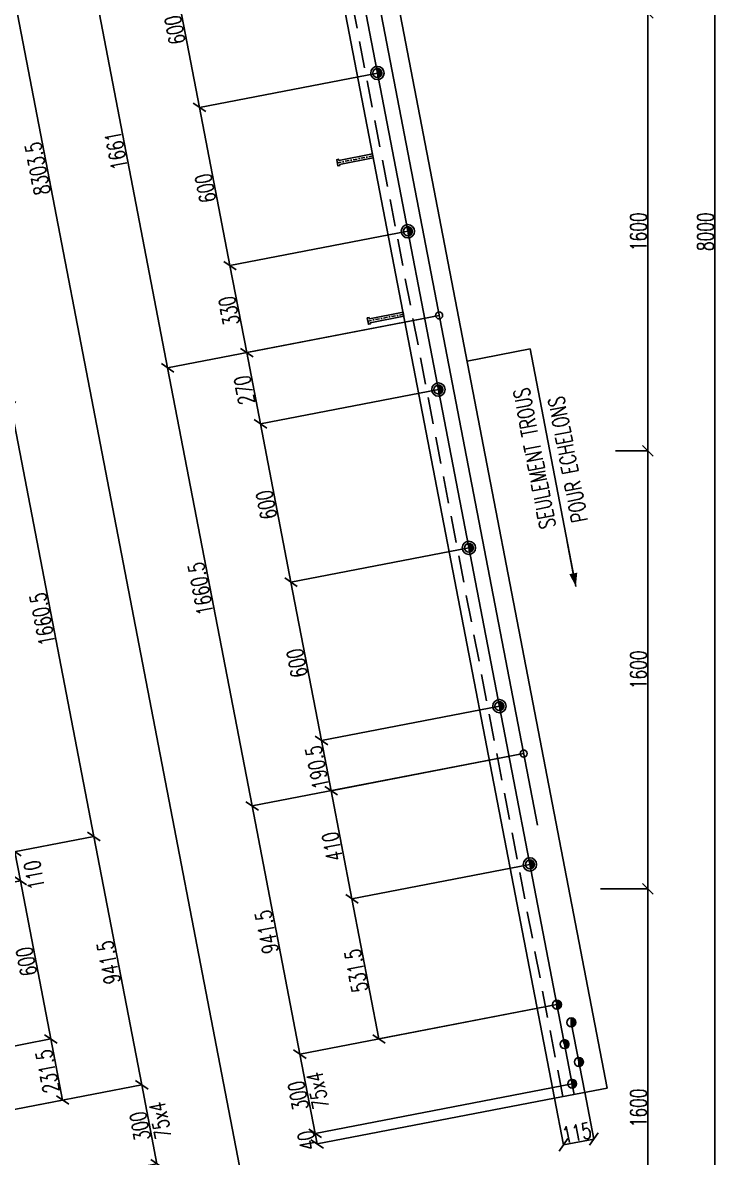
# Model space of a CAD drawing. Extents: x 686686 to 702906, y -4957 to 6593.
# Drawn here: x 697122 to 699721, y -2213 to 2010 of the extents above; entities that cross this region are included whole.
import ezdxf

# ---------------------------------------------------------------- set-up
doc = ezdxf.new("R2010")
doc.units = 0
doc.header["$LTSCALE"] = 200
doc.header["$MEASUREMENT"] = 0
doc.linetypes.add('DASHDOT', pattern=[1, 0.5, -0.25, 0, -0.25])
doc.linetypes.add('DASHED', pattern=[0.75, 0.5, -0.25])
doc.layers.get('0').update_dxf_attribs({"linetype": 'CONTINUOUS'})
for name, color, linetype in [('ASSI', 6, 'CONTINUOUS'), ('Echelon', 1, 'CONTINUOUS'), ('FORI', 2, 'CONTINUOUS'), ('LINEA_ANG', 2, 'CONTINUOUS'), ('LS', 7, 'CONTINUOUS'), ('MZ', 6, 'DASHDOT'), ('QT_MAL', 7, 'CONTINUOUS'), ('QT_MPR', 7, 'CONTINUOUS'), ('QT_MSP', 7, 'CONTINUOUS'), ('TRAT-Y', 7, 'DASHED')]:
    doc.layers.add(name, color=color, linetype=linetype)
doc.styles.add('QUOTE', font='ROMANS8.SHX', dxfattribs={"width": 0.7})
doc.styles.add('RS', font='ROMANS8.shx', dxfattribs={"width": 0.7})
doc.styles.get("Standard").update_dxf_attribs({"font": 'ROMANS8.SHX', "width": 0.7})
doc.dimstyles.new('TRATTO', dxfattribs={"dimscale": 0, "dimtxt": 60, "dimasz": 40, "dimexe": 0, "dimexo": 0, "dimgap": 5, "dimtad": 1, "dimrnd": 0.5, "dimdsep": 46, "dimtxsty": 'RS', "dimblk1": 'OBLIQUE', "dimblk2": 'OBLIQUE', "dimsah": 1, "dimcen": 0.09, "dimclrd": 2, "dimclre": 2, "dimclrt": 7, "dimadec": 0, "dimazin": 0, "dimtfac": 1, "dimtix": 1, "dimtmove": 2, "dimatfit": 3, "dimfxl": 1, "dimtolj": 1, "dimtzin": 0, "dimarcsym": 0})

# ---------------------------------------------------------------- blocks, each defined once
blk = doc.blocks.new('_OBLIQUE')
at = {"color": 0, "linetype": 'ByBlock'}
blk.add_line((-0.5, -0.5), (0.5, 0.5), dxfattribs=at)
blk = doc.blocks.new('*D20')
at = {"layer": 'LS', "color": 2, "lineweight": -2, "transparency": 16777216}
for p, q in [((698065.9, 5308.5), (699701.1, 5308.5)), ((699701.1, 5308.5), (699701.1, -2844.6)), ((697896.8, -2844.6), (699701.1, -2844.6))]:
    blk.add_line(p, q, dxfattribs=at)
at = {"layer": 'LS', "color": 2, "lineweight": -2, "transparency": 16777216, "xscale": 40, "yscale": 40, "zscale": 40}
for p, rotation in [((699701.1, 5308.5), 90), ((699701.1, -2844.6), 270)]:
    blk.add_blockref('_OBLIQUE', p, dxfattribs=dict(at, rotation=rotation))
at = {"layer": 'LS', "color": 7, "transparency": 16777216, "insert": (699666.1, 1231.9), "char_height": 60, "attachment_point": 5, "rotation": 90, "style": 'RS'}
blk.add_mtext('\\A1;8000', dxfattribs=at)
blk = doc.blocks.new('*D23')
at = {"layer": 'LS', "color": 2, "lineweight": -2, "transparency": 16777216}
for p, q in [((698777.9, 2047.2), (699451.1, 2047.2)), ((699451.1, 2047.2), (699451.1, 416.6)), ((699330.5, 416.6), (699451.1, 416.6))]:
    blk.add_line(p, q, dxfattribs=at)
at = {"layer": 'LS', "color": 2, "lineweight": -2, "transparency": 16777216, "xscale": 40, "yscale": 40, "zscale": 40}
for p, rotation in [((699451.1, 2047.2), 90), ((699451.1, 416.6), 270)]:
    blk.add_blockref('_OBLIQUE', p, dxfattribs=dict(at, rotation=rotation))
at = {"layer": 'LS', "color": 7, "transparency": 16777216, "insert": (699416.1, 1231.9), "char_height": 60, "attachment_point": 5, "rotation": 90, "style": 'RS'}
blk.add_mtext('\\A1;1600', dxfattribs=at)
blk = doc.blocks.new('*D24')
at = {"layer": 'LS', "color": 2, "lineweight": -2, "transparency": 16777216}
for p, q in [((699330.5, 416.6), (699451.1, 416.6)), ((699451.1, 416.6), (699451.1, -1214)), ((699274.2, -1214), (699451.1, -1214))]:
    blk.add_line(p, q, dxfattribs=at)
at = {"layer": 'LS', "color": 2, "lineweight": -2, "transparency": 16777216, "xscale": 40, "yscale": 40, "zscale": 40}
for p, rotation in [((699451.1, 416.6), 90), ((699451.1, -1214), 270)]:
    blk.add_blockref('_OBLIQUE', p, dxfattribs=dict(at, rotation=rotation))
at = {"layer": 'LS', "color": 7, "transparency": 16777216, "insert": (699416.1, -398.7), "char_height": 60, "attachment_point": 5, "rotation": 90, "style": 'RS'}
blk.add_mtext('\\A1;1600', dxfattribs=at)
blk = doc.blocks.new('*D25')
at = {"layer": 'LS', "color": 2, "lineweight": -2, "transparency": 16777216}
for p, q in [((699274.2, -1214), (699451.1, -1214)), ((699451.1, -1214), (699451.1, -2844.6)), ((697896.8, -2844.6), (699451.1, -2844.6))]:
    blk.add_line(p, q, dxfattribs=at)
at = {"layer": 'LS', "color": 2, "lineweight": -2, "transparency": 16777216, "xscale": 40, "yscale": 40, "zscale": 40}
for p, rotation in [((699451.1, -1214), 90), ((699451.1, -2844.6), 270)]:
    blk.add_blockref('_OBLIQUE', p, dxfattribs=dict(at, rotation=rotation))
at = {"layer": 'LS', "color": 7, "transparency": 16777216, "insert": (699416.1, -2029.3), "char_height": 60, "attachment_point": 5, "rotation": 90, "style": 'RS'}
blk.add_mtext('\\A1;1600', dxfattribs=at)
blk = doc.blocks.new('16')
blk.add_circle((0, 0), 1)
blk = doc.blocks.new('20')
at = {"color": 0}
for p, q in [((0, 0.98), (0.02, 1)), ((0, 0.94), (0.06, 1)), ((1, -0.01), (0, 0.99)), ((0, 0.89), (0.1, 0.99)), ((0, 0.85), (0.14, 0.99)), ((0, 0.8), (0.18, 0.98)), ((0, 0.76), (0.22, 0.98)), ((0, 0.71), (0.25, 0.97)), ((0, 0.67), (0.29, 0.96)), ((1, -0.05), (0, 0.95)), ((0, 0.62), (0.32, 0.95)), ((0, 0.58), (0.36, 0.93)), ((0, 0.53), (0.39, 0.92)), ((0, 0.49), (0.42, 0.91)), ((1, -0.09), (0, 0.9)), ((0, 0.44), (0.45, 0.89)), ((0, 0.4), (0.48, 0.88)), ((0.99, -0.13), (0, 0.86)), ((0, 0.35), (0.51, 0.86)), ((0, 0.31), (0.54, 0.84)), ((0, 0.26), (0.56, 0.83)), ((0.99, -0.17), (0, 0.81)), ((0, 0.22), (0.59, 0.81)), ((0, 0.17), (0.61, 0.79)), ((0.98, -0.21), (0, 0.77)), ((0, 0.13), (0.64, 0.77)), ((0, 0.08), (0.66, 0.75)), ((0, 0.04), (0.69, 0.73)), ((0.97, -0.25), (0, 0.72)), ((0, -0.01), (0.71, 0.7)), ((0.96, -0.28), (0, 0.68)), ((0, -0.05), (0.73, 0.68)), ((0, -0.1), (0.75, 0.66)), ((0.95, -0.32), (0, 0.63)), ((0, -0.14), (0.77, 0.63)), ((0, -0.19), (0.79, 0.61)), ((0.94, -0.35), (0, 0.59)), ((0, -0.23), (0.81, 0.58)), ((0, -0.28), (0.83, 0.56)), ((0.92, -0.38), (0, 0.54)), ((0, -0.32), (0.85, 0.53)), ((0.91, -0.41), (0, 0.5)), ((0, -0.36), (0.87, 0.5)), ((0, -0.41), (0.88, 0.47)), ((0.9, -0.44), (0, 0.45)), ((0, -0.45), (0.9, 0.44)), ((0.88, -0.47), (0, 0.41)), ((0, -0.5), (0.91, 0.41)), ((0, -0.54), (0.92, 0.38)), ((0.87, -0.5), (0, 0.36)), ((0, -0.59), (0.94, 0.35)), ((0.85, -0.53), (0, 0.32)), ((0, -0.63), (0.95, 0.31)), ((0, -0.68), (0.96, 0.28)), ((0.83, -0.56), (0, 0.27)), ((0, -0.72), (0.97, 0.25)), ((0.81, -0.58), (0, 0.23)), ((0, -0.77), (0.98, 0.21)), ((0.79, -0.61), (0, 0.18)), ((0, -0.81), (0.99, 0.17)), ((0.77, -0.63), (0, 0.14)), ((0, -0.86), (0.99, 0.13)), ((0.75, -0.66), (0, 0.09)), ((0, -0.9), (1, 0.09)), ((0.73, -0.68), (0, 0.05)), ((0, -0.95), (1, 0.05)), ((0.71, -0.7), (0, 0.01)), ((0, -0.99), (1, 0.01)), ((1, 0.04), (0.04, 1)), ((1, 0.09), (0.09, 1)), ((0.99, 0.14), (0.14, 0.99)), ((0.98, 0.19), (0.19, 0.98)), ((0.97, 0.25), (0.25, 0.97)), ((0.95, 0.31), (0.31, 0.95)), ((0.92, 0.38), (0.38, 0.92)), ((0.88, 0.47), (0.47, 0.88)), ((0.81, 0.59), (0.59, 0.81)), ((0.69, -0.73), (0, -0.04)), ((0.66, -0.75), (0, -0.08)), ((0.64, -0.77), (0, -0.13)), ((0.61, -0.79), (0, -0.17)), ((0.59, -0.81), (0, -0.22)), ((0.56, -0.83), (0, -0.26)), ((0.54, -0.84), (0, -0.31)), ((0.51, -0.86), (0, -0.35)), ((0.48, -0.88), (0, -0.4)), ((0.45, -0.89), (0, -0.44)), ((0.42, -0.91), (0, -0.49)), ((0.39, -0.92), (0, -0.53)), ((0.36, -0.93), (0, -0.58)), ((0.32, -0.95), (0, -0.62)), ((0.29, -0.96), (0, -0.67)), ((0.25, -0.97), (0, -0.71)), ((0.22, -0.98), (0, -0.76)), ((0.18, -0.98), (0, -0.8)), ((0.14, -0.99), (0, -0.85)), ((0.1, -0.99), (0, -0.89)), ((0.04, -1), (1, -0.04)), ((0.09, -1), (1, -0.09)), ((0.14, -0.99), (0.99, -0.14)), ((0.19, -0.98), (0.98, -0.19)), ((0.25, -0.97), (0.97, -0.25)), ((0.31, -0.95), (0.95, -0.31)), ((0.38, -0.92), (0.92, -0.38)), ((0.47, -0.88), (0.88, -0.47)), ((0.59, -0.81), (0.81, -0.59))]:
    blk.add_line(p, q, dxfattribs=at)
blk.add_line((0, 1), (0, -1))
blk.add_circle((0, 0), 1)
blk = doc.blocks.new('ASSE98')
blk.add_line((0, 0), (1, 0))
at = {"color": 7, "style": 'QUOTE', "width": 0.5, "flags": 1}
for tag, p in [('TI', (1.38308, 6.82731)), ('DI_S', (1.38308, 6.42178)), ('D_S', (1.38308, 6.02092)), ('E_S', (1.38308, 5.68065)), ('NFORI', (1.36454, 5.29792)), ('ALAR', (1.36349, 4.93246)), ('FAM', (1.3775, 4.54645)), ('ALA', (1.38308, 4.19257)), ('DISP2', (1.38308, 3.84971)), ('DISP1', (1.38308, 3.50686)), ('PINZAF', (1.38308, 3.164)), ('PINZAI', (1.38308, 2.82114)), ('TRP', (1.38308, 2.47829)), ('NP', (1.38308, 2.13543)), ('SV', (1.38308, 1.79257)), ('PESO', (1.38308, 1.44971)), ('QUA', (1.38308, 1.10686)), ('LUN', (1.38308, 0.764)), ('PROF', (1.38308, 0.42114)), ('POS', (1.38308, 0.07829))]:
    blk.add_attdef(tag, p, '', height=0.2, dxfattribs=at)
at = {"color": 7, "flags": 1}
for tag, p in [('LAV1', (3.07431, 6.82847)), ('LAV2', (3.07431, 6.49513)), ('LAV3', (3.07431, 6.1618)), ('LAV4', (3.07431, 5.82847)), ('LAV5', (3.07431, 5.49513)), ('LAV6', (3.07431, 5.1618)), ('LAV7', (3.07431, 4.82847)), ('LAV8', (3.07431, 4.49513)), ('LAV9', (3.07431, 4.1618)), ('LAV10', (3.07431, 3.82847))]:
    blk.add_attdef(tag, p, '', height=0.2, dxfattribs=at)
blk = doc.blocks.new('P20')
at = {"color": 0}
for p, q in [((0, 0.98), (0.02, 1)), ((0, 0.94), (0.06, 1)), ((1, -0.01), (0, 0.99)), ((0, 0.89), (0.1, 0.99)), ((0, 0.85), (0.14, 0.99)), ((0, 0.8), (0.18, 0.98)), ((0, 0.76), (0.22, 0.98)), ((0, 0.71), (0.25, 0.97)), ((0, 0.67), (0.29, 0.96)), ((1, -0.05), (0, 0.95)), ((0, 0.62), (0.32, 0.95)), ((0, 0.58), (0.36, 0.93)), ((0, 0.53), (0.39, 0.92)), ((0, 0.49), (0.42, 0.91)), ((1, -0.09), (0, 0.9)), ((0, 0.44), (0.45, 0.89)), ((0, 0.4), (0.48, 0.88)), ((0.99, -0.13), (0, 0.86)), ((0, 0.35), (0.51, 0.86)), ((0, 0.31), (0.54, 0.84)), ((0, 0.26), (0.56, 0.83)), ((0.99, -0.17), (0, 0.81)), ((0, 0.22), (0.59, 0.81)), ((0, 0.17), (0.61, 0.79)), ((0.98, -0.21), (0, 0.77)), ((0, 0.13), (0.64, 0.77)), ((0, 0.08), (0.66, 0.75)), ((0, 0.04), (0.69, 0.73)), ((0.97, -0.25), (0, 0.72)), ((0, -0.01), (0.71, 0.7)), ((0.96, -0.28), (0, 0.68)), ((0, -0.05), (0.73, 0.68)), ((0, -0.1), (0.75, 0.66)), ((0.95, -0.32), (0, 0.63)), ((0, -0.14), (0.77, 0.63)), ((0, -0.19), (0.79, 0.61)), ((0.94, -0.35), (0, 0.59)), ((0, -0.23), (0.81, 0.58)), ((0, -0.28), (0.83, 0.56)), ((0.92, -0.38), (0, 0.54)), ((0, -0.32), (0.85, 0.53)), ((0.91, -0.41), (0, 0.5)), ((0, -0.36), (0.87, 0.5)), ((0, -0.41), (0.88, 0.47)), ((0.9, -0.44), (0, 0.45)), ((0, -0.45), (0.9, 0.44)), ((0.88, -0.47), (0, 0.41)), ((0, -0.5), (0.91, 0.41)), ((0, -0.54), (0.92, 0.38)), ((0.87, -0.5), (0, 0.36)), ((0, -0.59), (0.94, 0.35)), ((0.85, -0.53), (0, 0.32)), ((0, -0.63), (0.95, 0.31)), ((0, -0.68), (0.96, 0.28)), ((0.83, -0.56), (0, 0.27)), ((0, -0.72), (0.97, 0.25)), ((0.81, -0.58), (0, 0.23)), ((0, -0.77), (0.98, 0.21)), ((0.79, -0.61), (0, 0.18)), ((0, -0.81), (0.99, 0.17)), ((0.77, -0.63), (0, 0.14)), ((0, -0.86), (0.99, 0.13)), ((0.75, -0.66), (0, 0.09)), ((0, -0.9), (1, 0.09)), ((0.73, -0.68), (0, 0.05)), ((0, -0.95), (1, 0.05)), ((0.71, -0.7), (0, 0.01)), ((0, -0.99), (1, 0.01)), ((1, 0.04), (0.04, 1)), ((1, 0.09), (0.09, 1)), ((0.99, 0.14), (0.14, 0.99)), ((0.98, 0.19), (0.19, 0.98)), ((0.97, 0.25), (0.25, 0.97)), ((0.95, 0.31), (0.31, 0.95)), ((0.92, 0.38), (0.38, 0.92)), ((0.88, 0.47), (0.47, 0.88)), ((0.81, 0.59), (0.59, 0.81)), ((0.69, -0.73), (0, -0.04)), ((0.66, -0.75), (0, -0.08)), ((0.64, -0.77), (0, -0.13)), ((0.61, -0.79), (0, -0.17)), ((0.59, -0.81), (0, -0.22)), ((0.56, -0.83), (0, -0.26)), ((0.54, -0.84), (0, -0.31)), ((0.51, -0.86), (0, -0.35)), ((0.48, -0.88), (0, -0.4)), ((0.45, -0.89), (0, -0.44)), ((0.42, -0.91), (0, -0.49)), ((0.39, -0.92), (0, -0.53)), ((0.36, -0.93), (0, -0.58)), ((0.32, -0.95), (0, -0.62)), ((0.29, -0.96), (0, -0.67)), ((0.25, -0.97), (0, -0.71)), ((0.22, -0.98), (0, -0.76)), ((0.18, -0.98), (0, -0.8)), ((0.14, -0.99), (0, -0.85)), ((0.1, -0.99), (0, -0.89)), ((0.04, -1), (1, -0.04)), ((0.09, -1), (1, -0.09)), ((0.14, -0.99), (0.99, -0.14)), ((0.19, -0.98), (0.98, -0.19)), ((0.25, -0.97), (0.97, -0.25)), ((0.31, -0.95), (0.95, -0.31)), ((0.38, -0.92), (0.92, -0.38)), ((0.47, -0.88), (0.88, -0.47)), ((0.59, -0.81), (0.81, -0.59))]:
    blk.add_line(p, q, dxfattribs=at)
for radius in [1.5, 1]:
    blk.add_circle((0, 0), radius)
blk = doc.blocks.new('A$C6E393FD9')
at = {"layer": 'Echelon', "color": 3}
blk.add_lwpolyline([(2.5, 0), (0, 19.8), (168.6, 41.4), (167.9, 47.2), (177.8, 48.5), (181.8, 17.1), (171.9, 15.8), (171.2, 21.6), (2.5, 0)], close=True, dxfattribs=at)
at = {"layer": 'MZ', "ltscale": 0.2}
blk.add_line((1.3, 9.9), (179.8, 32.8), dxfattribs=at)
blk = doc.blocks.new('QUOTF')
at = {"layer": 'LS', "color": 2}
blk.add_line((7.5, 0), (25.5, 0), dxfattribs=at)
blk.add_solid([(7.5, 2.25), (0, 0), (7.5, -2.25)], dxfattribs=at)
blk = doc.blocks.new('*D49')
at = {"layer": 'LS', "color": 2, "lineweight": -2, "transparency": 16777216}
for p, q in [((699216.2, -1971.2), (699249.7, -2145.1)), ((699103.2, -1993), (699136.8, -2166.9)), ((699136.8, -2166.9), (699249.7, -2145.1))]:
    blk.add_line(p, q, dxfattribs=at)
at = {"layer": 'LS', "color": 2, "lineweight": -2, "transparency": 16777216, "xscale": 40, "yscale": 40, "zscale": 40}
for p, rotation in [((699136.8, -2166.9), 190.915432614), ((699249.7, -2145.1), 10.91543261400001)]:
    blk.add_blockref('_OBLIQUE', p, dxfattribs=dict(at, rotation=rotation))
at = {"layer": 'LS', "color": 7, "transparency": 16777216, "insert": (699186.6, -2121.6), "char_height": 60, "attachment_point": 5, "rotation": 10.9154, "style": 'RS'}
blk.add_mtext('\\A1;115', dxfattribs=at)
blk = doc.blocks.new('*D58')
at = {"layer": 'QT_MPR', "color": 2, "lineweight": -2, "transparency": 16777216}
for p, q in [((695174.5, 5308.5), (696426.5, 5549.9)), ((696426.5, 5549.9), (697998.8, -2603.1)), ((696746.8, -2844.6), (697998.8, -2603.1))]:
    blk.add_line(p, q, dxfattribs=at)
at = {"layer": 'QT_MPR', "color": 2, "lineweight": -2, "transparency": 16777216, "xscale": 40, "yscale": 40, "zscale": 40}
for p, rotation in [((696426.5, 5549.9), 100.9154326102449), ((697998.8, -2603.1), 280.9154326102449)]:
    blk.add_blockref('_OBLIQUE', p, dxfattribs=dict(at, rotation=rotation))
at = {"layer": 'QT_MPR', "color": 7, "transparency": 16777216, "insert": (697178.3, 1466.8), "char_height": 60, "attachment_point": 5, "rotation": 100.9154, "style": 'RS'}
blk.add_mtext('\\A1;8303.5', dxfattribs=at)
blk = doc.blocks.new('*D71')
at = {"layer": 'QT_MPR', "color": 2, "lineweight": -2, "transparency": 16777216}
for p, q in [((696061.9, 416.6), (697073.3, 611.7)), ((697073.3, 611.7), (697387.7, -1018.9)), ((696376.4, -1214), (697387.7, -1018.9))]:
    blk.add_line(p, q, dxfattribs=at)
at = {"layer": 'QT_MPR', "color": 2, "lineweight": -2, "transparency": 16777216, "xscale": 40, "yscale": 40, "zscale": 40}
for p, rotation in [((697073.3, 611.7), 100.9154326102449), ((697387.7, -1018.9), 280.9154326102449)]:
    blk.add_blockref('_OBLIQUE', p, dxfattribs=dict(at, rotation=rotation))
at = {"layer": 'QT_MPR', "color": 7, "transparency": 16777216, "insert": (697196.1, -210.3), "char_height": 60, "attachment_point": 5, "rotation": 100.9154, "style": 'RS'}
blk.add_mtext('\\A1;1660.5', dxfattribs=at)
blk = doc.blocks.new('*D213')
at = {"layer": 'QT_MPR', "color": 2, "lineweight": -2, "transparency": 16777216}
for p, q in [((696376.4, -1214), (697387.7, -1018.9)), ((697387.7, -1018.9), (697566, -1943.2)), ((696608.6, -2127.8), (697566, -1943.2))]:
    blk.add_line(p, q, dxfattribs=at)
at = {"layer": 'QT_MPR', "color": 2, "lineweight": -2, "transparency": 16777216, "xscale": 40, "yscale": 40, "zscale": 40}
for p, rotation in [((697387.7, -1018.9), 100.9154326102449), ((697566, -1943.2), 280.9154326102449)]:
    blk.add_blockref('_OBLIQUE', p, dxfattribs=dict(at, rotation=rotation))
at = {"layer": 'QT_MPR', "color": 7, "transparency": 16777216, "insert": (697442.5, -1487.7), "char_height": 60, "attachment_point": 5, "rotation": 100.9154, "style": 'RS'}
blk.add_mtext('\\A1;941.5', dxfattribs=at)
blk = doc.blocks.new('*D72')
at = {"layer": 'QT_MPR', "color": 2, "lineweight": -2, "transparency": 16777216}
for p, q in [((696608.6, -2127.8), (697566, -1943.2)), ((697566, -1943.2), (697622.8, -2237.7)), ((696665.4, -2422.4), (697622.8, -2237.7))]:
    blk.add_line(p, q, dxfattribs=at)
at = {"layer": 'QT_MPR', "color": 2, "lineweight": -2, "transparency": 16777216, "xscale": 40, "yscale": 40, "zscale": 40}
for p, rotation in [((697566, -1943.2), 100.9154326102449), ((697622.8, -2237.7), 280.9154326102449)]:
    blk.add_blockref('_OBLIQUE', p, dxfattribs=dict(at, rotation=rotation))
at = {"layer": 'QT_MPR', "color": 7, "transparency": 16777216, "insert": (697634.7, -2076.1), "char_height": 60, "attachment_point": 5, "rotation": 100.9154, "style": 'RS'}
blk.add_mtext('\\A1;75x4', dxfattribs=at)
blk = doc.blocks.new('*D73')
at = {"layer": 'QT_MPR', "color": 2, "lineweight": -2, "transparency": 16777216}
for p, q in [((696608.6, -2127.8), (697566, -1943.2)), ((697566, -1943.2), (697622.8, -2237.7)), ((696665.4, -2422.4), (697622.8, -2237.7))]:
    blk.add_line(p, q, dxfattribs=at)
at = {"layer": 'QT_MPR', "color": 2, "lineweight": -2, "transparency": 16777216, "xscale": 40, "yscale": 40, "zscale": 40}
for p, rotation in [((697566, -1943.2), 100.9154326102449), ((697622.8, -2237.7), 280.9154326102449)]:
    blk.add_blockref('_OBLIQUE', p, dxfattribs=dict(at, rotation=rotation))
at = {"layer": 'QT_MPR', "color": 7, "transparency": 16777216, "insert": (697560, -2097.1), "char_height": 60, "attachment_point": 5, "rotation": 100.9154, "style": 'RS'}
blk.add_mtext('\\A1;300', dxfattribs=at)
blk = doc.blocks.new('*D212')
at = {"layer": 'QT_MSP', "color": 2, "lineweight": -2, "transparency": 16777216}
for p, q in [((696376.4, -1214), (697093.2, -1075.7)), ((697093.2, -1075.7), (697113.9, -1183.5)), ((696451.1, -1311.3), (697113.9, -1183.5))]:
    blk.add_line(p, q, dxfattribs=at)
at = {"layer": 'QT_MSP', "color": 2, "lineweight": -2, "transparency": 16777216, "xscale": 40, "yscale": 40, "zscale": 40}
for p, rotation in [((697093.2, -1075.7), 100.9154326102449), ((697113.9, -1183.5), 280.9154326102449)]:
    blk.add_blockref('_OBLIQUE', p, dxfattribs=dict(at, rotation=rotation))
at = {"layer": 'QT_MSP', "color": 7, "transparency": 16777216, "insert": (697165.7, -1162.4), "char_height": 60, "attachment_point": 5, "rotation": 100.9154, "style": 'RS'}
blk.add_mtext('\\A1;110', dxfattribs=at)
blk = doc.blocks.new('*D91')
at = {"layer": 'QT_MSP', "color": 2, "lineweight": -2, "transparency": 16777216}
for p, q in [((696451.1, -1311.3), (697113.9, -1183.5)), ((697113.9, -1183.5), (697227.6, -1772.6)), ((696982.6, -1819.8), (697227.6, -1772.6))]:
    blk.add_line(p, q, dxfattribs=at)
at = {"layer": 'QT_MSP', "color": 2, "lineweight": -2, "transparency": 16777216, "xscale": 40, "yscale": 40, "zscale": 40}
for p, rotation in [((697113.9, -1183.5), 100.9154326102449), ((697227.6, -1772.6), 280.9154326102449)]:
    blk.add_blockref('_OBLIQUE', p, dxfattribs=dict(at, rotation=rotation))
at = {"layer": 'QT_MSP', "color": 7, "transparency": 16777216, "insert": (697136.4, -1484.7), "char_height": 60, "attachment_point": 5, "rotation": 100.9154, "style": 'RS'}
blk.add_mtext('\\A1;600', dxfattribs=at)
blk = doc.blocks.new('*D92')
at = {"layer": 'QT_MSP', "color": 2, "lineweight": -2, "transparency": 16777216}
for p, q in [((696982.6, -1819.8), (697227.6, -1772.6)), ((697227.6, -1772.6), (697271.4, -2000)), ((696608.6, -2127.8), (697271.4, -2000))]:
    blk.add_line(p, q, dxfattribs=at)
at = {"layer": 'QT_MSP', "color": 2, "lineweight": -2, "transparency": 16777216, "xscale": 40, "yscale": 40, "zscale": 40}
for p, rotation in [((697227.6, -1772.6), 100.9154326102449), ((697271.4, -2000), 280.9154326102449)]:
    blk.add_blockref('_OBLIQUE', p, dxfattribs=dict(at, rotation=rotation))
at = {"layer": 'QT_MSP', "color": 7, "transparency": 16777216, "insert": (697215.1, -1892.9), "char_height": 60, "attachment_point": 5, "rotation": 100.9154, "style": 'RS'}
blk.add_mtext('\\A1;231.5', dxfattribs=at)
blk = doc.blocks.new('*D103')
at = {"layer": 'QT_MPR', "color": 2, "lineweight": -2, "transparency": 16777216}
for p, q in [((698359.3, 2550.9), (697348, 2355.9)), ((697348, 2355.9), (697662.4, 725.3)), ((698673.8, 920.3), (697662.4, 725.3))]:
    blk.add_line(p, q, dxfattribs=at)
at = {"layer": 'QT_MPR', "color": 2, "lineweight": -2, "transparency": 16777216, "xscale": 40, "yscale": 40, "zscale": 40}
for p, rotation in [((697348, 2355.9), 100.9154326102486), ((697662.4, 725.3), 280.9154326102486)]:
    blk.add_blockref('_OBLIQUE', p, dxfattribs=dict(at, rotation=rotation))
at = {"layer": 'QT_MPR', "color": 7, "transparency": 16777216, "insert": (697470.8, 1534), "char_height": 60, "attachment_point": 5, "rotation": 100.9154, "style": 'RS'}
blk.add_mtext('\\A1;1661', dxfattribs=at)
blk = doc.blocks.new('*D104')
at = {"layer": 'QT_MPR', "color": 2, "lineweight": -2, "transparency": 16777216}
for p, q in [((698673.8, 920.3), (697662.4, 725.3)), ((697662.4, 725.3), (697976.9, -905.3)), ((698988.3, -710.3), (697976.9, -905.3))]:
    blk.add_line(p, q, dxfattribs=at)
at = {"layer": 'QT_MPR', "color": 2, "lineweight": -2, "transparency": 16777216, "xscale": 40, "yscale": 40, "zscale": 40}
for p, rotation in [((697662.4, 725.3), 100.9154326102486), ((697976.9, -905.3), 280.9154326102486)]:
    blk.add_blockref('_OBLIQUE', p, dxfattribs=dict(at, rotation=rotation))
at = {"layer": 'QT_MPR', "color": 7, "transparency": 16777216, "insert": (697785.3, -96.6), "char_height": 60, "attachment_point": 5, "rotation": 100.9154, "style": 'RS'}
blk.add_mtext('\\A1;1660.5', dxfattribs=at)
blk = doc.blocks.new('*D214')
at = {"layer": 'QT_MPR', "color": 2, "lineweight": -2, "transparency": 16777216}
for p, q in [((698988.3, -710.3), (697976.9, -905.3)), ((697976.9, -905.3), (698155.1, -1829.5)), ((699112.5, -1644.9), (698155.1, -1829.5))]:
    blk.add_line(p, q, dxfattribs=at)
at = {"layer": 'QT_MPR', "color": 2, "lineweight": -2, "transparency": 16777216, "xscale": 40, "yscale": 40, "zscale": 40}
for p, rotation in [((697976.9, -905.3), 100.9154326102486), ((698155.1, -1829.5), 280.9154326102486)]:
    blk.add_blockref('_OBLIQUE', p, dxfattribs=dict(at, rotation=rotation))
at = {"layer": 'QT_MPR', "color": 7, "transparency": 16777216, "insert": (698031.6, -1374.1), "char_height": 60, "attachment_point": 5, "rotation": 100.9154, "style": 'RS'}
blk.add_mtext('\\A1;941.5', dxfattribs=at)
blk = doc.blocks.new('*D105')
at = {"layer": 'QT_MPR', "color": 2, "lineweight": -2, "transparency": 16777216}
for p, q in [((699112.5, -1644.9), (698155.1, -1829.5)), ((698155.1, -1829.5), (698211.9, -2124.1)), ((699169.3, -1939.5), (698211.9, -2124.1))]:
    blk.add_line(p, q, dxfattribs=at)
at = {"layer": 'QT_MPR', "color": 2, "lineweight": -2, "transparency": 16777216, "xscale": 40, "yscale": 40, "zscale": 40}
for p, rotation in [((698155.1, -1829.5), 100.9154326102486), ((698211.9, -2124.1), 280.9154326102486)]:
    blk.add_blockref('_OBLIQUE', p, dxfattribs=dict(at, rotation=rotation))
at = {"layer": 'QT_MPR', "color": 7, "transparency": 16777216, "insert": (698221.3, -1964.8), "char_height": 60, "attachment_point": 5, "rotation": 100.9154, "style": 'RS'}
blk.add_mtext('\\A1;75x4', dxfattribs=at)
blk = doc.blocks.new('*D106')
at = {"layer": 'QT_MPR', "color": 2, "lineweight": -2, "transparency": 16777216}
for p, q in [((699112.5, -1644.9), (698155.1, -1829.5)), ((698155.1, -1829.5), (698211.9, -2124.1)), ((699169.3, -1939.5), (698211.9, -2124.1))]:
    blk.add_line(p, q, dxfattribs=at)
at = {"layer": 'QT_MPR', "color": 2, "lineweight": -2, "transparency": 16777216, "xscale": 40, "yscale": 40, "zscale": 40}
for p, rotation in [((698155.1, -1829.5), 100.9154326102486), ((698211.9, -2124.1), 280.9154326102486)]:
    blk.add_blockref('_OBLIQUE', p, dxfattribs=dict(at, rotation=rotation))
at = {"layer": 'QT_MPR', "color": 7, "transparency": 16777216, "insert": (698149.2, -1983.5), "char_height": 60, "attachment_point": 5, "rotation": 100.9154, "style": 'RS'}
blk.add_mtext('\\A1;300', dxfattribs=at)
blk = doc.blocks.new('*D107')
at = {"layer": 'QT_MPR', "color": 2, "lineweight": -2, "transparency": 16777216}
for p, q in [((699169.3, -1939.5), (698211.9, -2124.1)), ((699103.3, -1993.2), (698219.6, -2163.6)), ((698211.9, -2124.1), (698219.6, -2163.6))]:
    blk.add_line(p, q, dxfattribs=at)
at = {"layer": 'QT_MPR', "color": 2, "lineweight": -2, "transparency": 16777216, "xscale": 40, "yscale": 40, "zscale": 40}
for p, rotation in [((698211.9, -2124.1), 100.9154326102486), ((698219.6, -2163.6), 280.9154326102486)]:
    blk.add_blockref('_OBLIQUE', p, dxfattribs=dict(at, rotation=rotation))
at = {"layer": 'QT_MPR', "color": 7, "transparency": 16777216, "insert": (698181.4, -2150.5), "char_height": 60, "attachment_point": 5, "rotation": 100.9154, "style": 'RS'}
blk.add_mtext('\\A1;40', dxfattribs=at)
blk = doc.blocks.new('*D119')
at = {"layer": 'QT_MSP', "color": 2, "lineweight": -2, "transparency": 16777216}
for p, q in [((698330.1, 2411.9), (697667.3, 2284.1)), ((697667.3, 2284.1), (697781, 1694.9)), ((698443.8, 1822.7), (697781, 1694.9))]:
    blk.add_line(p, q, dxfattribs=at)
at = {"layer": 'QT_MSP', "color": 2, "lineweight": -2, "transparency": 16777216, "xscale": 40, "yscale": 40, "zscale": 40}
for p, rotation in [((697667.3, 2284.1), 100.9154326102486), ((697781, 1694.9), 280.9154326102486)]:
    blk.add_blockref('_OBLIQUE', p, dxfattribs=dict(at, rotation=rotation))
at = {"layer": 'QT_MSP', "color": 7, "transparency": 16777216, "insert": (697689.8, 1982.9), "char_height": 60, "attachment_point": 5, "rotation": 100.9154, "style": 'RS'}
blk.add_mtext('\\A1;600', dxfattribs=at)
blk = doc.blocks.new('*D120')
at = {"layer": 'QT_MSP', "color": 2, "lineweight": -2, "transparency": 16777216}
for p, q in [((698443.8, 1822.7), (697781, 1694.9)), ((697781, 1694.9), (697894.6, 1105.8)), ((698557.4, 1233.6), (697894.6, 1105.8))]:
    blk.add_line(p, q, dxfattribs=at)
at = {"layer": 'QT_MSP', "color": 2, "lineweight": -2, "transparency": 16777216, "xscale": 40, "yscale": 40, "zscale": 40}
for p, rotation in [((697781, 1694.9), 100.9154326102486), ((697894.6, 1105.8), 280.9154326102486)]:
    blk.add_blockref('_OBLIQUE', p, dxfattribs=dict(at, rotation=rotation))
at = {"layer": 'QT_MSP', "color": 7, "transparency": 16777216, "insert": (697803.4, 1393.7), "char_height": 60, "attachment_point": 5, "rotation": 100.9154, "style": 'RS'}
blk.add_mtext('\\A1;600', dxfattribs=at)
blk = doc.blocks.new('*D121')
at = {"layer": 'QT_MSP', "color": 2, "lineweight": -2, "transparency": 16777216}
for p, q in [((698557.4, 1233.6), (697894.6, 1105.8)), ((697894.6, 1105.8), (697957, 782.1)), ((698673.8, 920.3), (697957, 782.1))]:
    blk.add_line(p, q, dxfattribs=at)
at = {"layer": 'QT_MSP', "color": 2, "lineweight": -2, "transparency": 16777216, "xscale": 40, "yscale": 40, "zscale": 40}
for p, rotation in [((697894.6, 1105.8), 100.9154326102486), ((697957, 782.1), 280.9154326102486)]:
    blk.add_blockref('_OBLIQUE', p, dxfattribs=dict(at, rotation=rotation))
at = {"layer": 'QT_MSP', "color": 7, "transparency": 16777216, "insert": (697891.4, 937.3), "char_height": 60, "attachment_point": 5, "rotation": 100.9154, "style": 'RS'}
blk.add_mtext('\\A1;330', dxfattribs=at)
blk = doc.blocks.new('*D122')
at = {"layer": 'QT_MSP', "color": 2, "lineweight": -2, "transparency": 16777216}
for p, q in [((698673.8, 920.3), (697957, 782.1)), ((697957, 782.1), (698008.2, 516.6)), ((698671, 644.5), (698008.2, 516.6))]:
    blk.add_line(p, q, dxfattribs=at)
at = {"layer": 'QT_MSP', "color": 2, "lineweight": -2, "transparency": 16777216, "xscale": 40, "yscale": 40, "zscale": 40}
for p, rotation in [((697957, 782.1), 100.9154326102486), ((698008.2, 516.6), 280.9154326102486)]:
    blk.add_blockref('_OBLIQUE', p, dxfattribs=dict(at, rotation=rotation))
at = {"layer": 'QT_MSP', "color": 7, "transparency": 16777216, "insert": (697948.2, 642.7), "char_height": 60, "attachment_point": 5, "rotation": 100.9154, "style": 'RS'}
blk.add_mtext('\\A1;270', dxfattribs=at)
blk = doc.blocks.new('*D123')
at = {"layer": 'QT_MSP', "color": 2, "lineweight": -2, "transparency": 16777216}
for p, q in [((698671, 644.5), (698008.2, 516.6)), ((698008.2, 516.6), (698121.8, -72.5)), ((698784.6, 55.3), (698121.8, -72.5))]:
    blk.add_line(p, q, dxfattribs=at)
at = {"layer": 'QT_MSP', "color": 2, "lineweight": -2, "transparency": 16777216, "xscale": 40, "yscale": 40, "zscale": 40}
for p, rotation in [((698008.2, 516.6), 100.9154326102486), ((698121.8, -72.5), 280.9154326102486)]:
    blk.add_blockref('_OBLIQUE', p, dxfattribs=dict(at, rotation=rotation))
at = {"layer": 'QT_MSP', "color": 7, "transparency": 16777216, "insert": (698030.6, 215.4), "char_height": 60, "attachment_point": 5, "rotation": 100.9154, "style": 'RS'}
blk.add_mtext('\\A1;600', dxfattribs=at)
blk = doc.blocks.new('*D124')
at = {"layer": 'QT_MSP', "color": 2, "lineweight": -2, "transparency": 16777216}
for p, q in [((698784.6, 55.3), (698121.8, -72.5)), ((698121.8, -72.5), (698235.4, -661.7)), ((698898.2, -533.8), (698235.4, -661.7))]:
    blk.add_line(p, q, dxfattribs=at)
at = {"layer": 'QT_MSP', "color": 2, "lineweight": -2, "transparency": 16777216, "xscale": 40, "yscale": 40, "zscale": 40}
for p, rotation in [((698121.8, -72.5), 100.9154326102486), ((698235.4, -661.7), 280.9154326102486)]:
    blk.add_blockref('_OBLIQUE', p, dxfattribs=dict(at, rotation=rotation))
at = {"layer": 'QT_MSP', "color": 7, "transparency": 16777216, "insert": (698144.3, -373.7), "char_height": 60, "attachment_point": 5, "rotation": 100.9154, "style": 'RS'}
blk.add_mtext('\\A1;600', dxfattribs=at)
blk = doc.blocks.new('*D125')
at = {"layer": 'QT_MSP', "color": 2, "lineweight": -2, "transparency": 16777216}
for p, q in [((698898.2, -533.8), (698235.4, -661.7)), ((698235.4, -661.7), (698271.5, -848.5)), ((698988.3, -710.3), (698271.5, -848.5))]:
    blk.add_line(p, q, dxfattribs=at)
at = {"layer": 'QT_MSP', "color": 2, "lineweight": -2, "transparency": 16777216, "xscale": 40, "yscale": 40, "zscale": 40}
for p, rotation in [((698235.4, -661.7), 100.9154326102486), ((698271.5, -848.5), 280.9154326102486)]:
    blk.add_blockref('_OBLIQUE', p, dxfattribs=dict(at, rotation=rotation))
at = {"layer": 'QT_MSP', "color": 7, "transparency": 16777216, "insert": (698219.1, -761.7), "char_height": 60, "attachment_point": 5, "rotation": 100.9154, "style": 'RS'}
blk.add_mtext('\\A1;190.5', dxfattribs=at)
blk = doc.blocks.new('*D215')
at = {"layer": 'QT_MSP', "color": 2, "lineweight": -2, "transparency": 16777216}
for p, q in [((698988.3, -710.3), (698271.5, -848.5)), ((698271.5, -848.5), (698349, -1250.8)), ((699011.8, -1123), (698349, -1250.8))]:
    blk.add_line(p, q, dxfattribs=at)
at = {"layer": 'QT_MSP', "color": 2, "lineweight": -2, "transparency": 16777216, "xscale": 40, "yscale": 40, "zscale": 40}
for p, rotation in [((698271.5, -848.5), 100.9154326102486), ((698349, -1250.8), 280.9154326102486)]:
    blk.add_blockref('_OBLIQUE', p, dxfattribs=dict(at, rotation=rotation))
at = {"layer": 'QT_MSP', "color": 7, "transparency": 16777216, "insert": (698275.9, -1056.3), "char_height": 60, "attachment_point": 5, "rotation": 100.9154, "style": 'RS'}
blk.add_mtext('\\A1;410', dxfattribs=at)
blk = doc.blocks.new('*D126')
at = {"layer": 'QT_MSP', "color": 2, "lineweight": -2, "transparency": 16777216}
for p, q in [((699011.8, -1123), (698349, -1250.8)), ((698349, -1250.8), (698449.7, -1772.7)), ((699112.5, -1644.9), (698449.7, -1772.7))]:
    blk.add_line(p, q, dxfattribs=at)
at = {"layer": 'QT_MSP', "color": 2, "lineweight": -2, "transparency": 16777216, "xscale": 40, "yscale": 40, "zscale": 40}
for p, rotation in [((698349, -1250.8), 100.9154326102486), ((698449.7, -1772.7), 280.9154326102486)]:
    blk.add_blockref('_OBLIQUE', p, dxfattribs=dict(at, rotation=rotation))
at = {"layer": 'QT_MSP', "color": 7, "transparency": 16777216, "insert": (698365, -1518.4), "char_height": 60, "attachment_point": 5, "rotation": 100.9154, "style": 'RS'}
blk.add_mtext('\\A1;531.5', dxfattribs=at)

msp = doc.modelspace()

# ---------------------------------------------------------------- linework, layer by layer
at = {"layer": 'LINEA_ANG'}
for p, q in [((699103.27, -1993.193), (697480.834, 6419.792)), ((697677.215, 6457.664), (699299.651, -1955.321)), ((699299.651, -1955.321), (699103.27, -1993.193))]:
    msp.add_line(p, q, dxfattribs=at)
at = {"layer": 'LS', "color": 6}
for p, q in [((697554.487, 6433.996), (699176.923, -1978.989)), ((699039.571, -976.365), (697752.769, 5696.22)), ((699165.992, -1711.072), (699216.199, -1971.415))]:
    msp.add_line(p, q, dxfattribs=at)
at = {"layer": 'LS', "color": 2}
for p, q in [((698777.833, 750.517), (699012.422, 795.757)), ((699012.422, 795.757), (699183.028, -88.905))]:
    msp.add_line(p, q, dxfattribs=at)
at = {"layer": 'TRAT-Y'}
msp.add_line((699134.691, -1987.134), (697512.255, 6425.852), dxfattribs=at)

# ---------------------------------------------------------------- block references
at = {"layer": 'ASSI', "xscale": 8568, "rotation": 280.9154326102486}
msp.add_blockref('ASSE98', (697480.834, 6419.792), dxfattribs=at)
at = {"layer": 'FORI'}
for name, p, xscale, yscale, zscale, rotation in [('P20', (698443.762, 1822.744), 16.5, 16.5, 16.5, 7.543052222774039), ('P20', (698557.378, 1233.6), 16.5, 16.5, 16.5, 7.543052222774039), ('16', (698673.793, 920.337), -13, 13, 13, 21.8308652204935), ('P20', (698670.994, 644.455), 16.5, 16.5, 16.5, 7.543052222774039), ('P20', (698784.61, 55.31), 16.5, 16.5, 16.5, 7.543052222774039), ('P20', (698898.226, -533.834), 16.5, 16.5, 16.5, 7.543052222774039), ('16', (698988.255, -710.272), -13, 13, 13, 21.8308652204935), ('P20', (699011.842, -1122.979), 16.5, 16.5, 16.5, 7.543052222774039), ('20', (699112.496, -1644.914), -16.5, 16.5, 16.5, 180.0000000000086), ('20', (699165.975, -1710.982), -16.5, 16.5, 16.5, 180.0000000000086), ('20', (699140.9, -1792.2), 16.5, 16.5, 16.5, 21.8308652204935), ('20', (699194.379, -1858.269), -16.5, 16.5, 16.5, 180.0000000000086), ('20', (699169.304, -1939.486), -16.5, 16.5, 16.5, 180.0000000000086)]:
    msp.add_blockref(name, p, dxfattribs=dict(at, xscale=xscale, yscale=yscale, zscale=zscale, rotation=rotation))
at = {"layer": 'LS', "color": 6, "xscale": 0.75, "yscale": 0.75, "zscale": 0.75, "rotation": 183.6182233075684}
for p in [(698427.398, 1521.453), (698541.014, 932.308)]:
    msp.add_blockref('A$C6E393FD9', p, dxfattribs=at)
at = {"layer": 'QT_MAL', "color": 2, "xscale": 6.666666666666665, "yscale": 6.666666666666665, "zscale": 6.666666666666665, "rotation": 100.9154326102808}
msp.add_blockref('QUOTF', (699183.028, -88.905), dxfattribs=at)

# ---------------------------------------------------------------- texts
at = {"layer": 'QT_MPR', "color": 7, "style": 'RS', "width": 0.7}
for s, p in [('SEULEMENT TROUS', (699108.76, 133.562)), ('POUR ECHELONS', (699227.711, 156.501))]:
    msp.add_text(s, height=60, rotation=100.915433, dxfattribs=at).set_placement(p)

# ---------------------------------------------------------------- dimensions: what is measured, and where the dimension line sits
at = {"layer": 'LS'}
for base, p1, p2, picture, middle in [((699701.105, -2844.578), (698065.926, 5308.467), (697896.807, -2844.578), '*D20', (699666.105, 1231.945)), ((699451.104, 416.64), (698777.905, 2047.249), (699330.513, 416.64), '*D23', (699416.104, 1231.945)), ((699451.104, -1213.969), (699330.513, 416.64), (699274.153, -1213.969), '*D24', (699416.104, -398.664)), ((699451.104, -2844.578), (699274.153, -1213.969), (697896.807, -2844.578), '*D25', (699416.104, -2029.273))]:
    dim = msp.add_linear_dim(base=base, p1=p1, p2=p2, angle=90, dimstyle='TRATTO', override={"dimscale": 1, "dimlfac": 0.981228}, dxfattribs=at)
    dim.commit()
    dim.dimension.update_dxf_attribs({"geometry": picture, "text_midpoint": middle})
dim = msp.add_linear_dim(base=(699249.698, -2145.12), p1=(699103.235, -1993.015), p2=(699216.164, -1971.237), angle=10.915433, text='115', dimstyle='TRATTO', override={"dimscale": 1}, dxfattribs=at)
dim.commit()
dim.dimension.update_dxf_attribs({"geometry": '*D49', "text_midpoint": (699186.606, -2121.643)})
at = {"layer": 'QT_MPR'}
dim = msp.add_linear_dim(base=(697998.787, -2603.142), p1=(695174.538, 5308.467), p2=(696746.845, -2844.578), angle=100.915433, dimstyle='TRATTO', override={"dimscale": 1}, dxfattribs=at)
dim.commit()
dim.dimension.update_dxf_attribs({"geometry": '*D58', "text_midpoint": (697178.267, 1466.753), "dimtype": 128})
for base, p1, p2, text, picture, middle, dimtype in [((697662.429, 725.297), (698359.332, 2550.946), (698673.793, 920.337), '1661', '*D103', (697470.831, 1533.974), 128), ((697976.89, -905.312), (698673.793, 920.337), (698988.255, -710.272), '1660.5', '*D104', (697785.292, -96.635), 128), ((697387.745, -1018.928), (696061.919, 416.64), (696376.38, -1213.969), '1660.5', '*D71', (697196.148, -210.251), 128), ((698155.127, -1829.542), (698988.255, -710.272), (699112.496, -1644.914), '941.5', '*D214', (698031.641, -1374.055), 160), ((697565.982, -1943.157), (696376.38, -1213.969), (696608.612, -2127.785), '941.5', '*D213', (697442.497, -1487.67), 160), ((698211.935, -2124.114), (699112.496, -1644.914), (699169.304, -1939.486), '300', '*D106', (698149.164, -1983.455), 128), ((698211.935, -2124.114), (699112.496, -1644.914), (699169.304, -1939.486), '75x4', '*D105', (698221.26, -1964.786), 128), ((697622.79, -2237.73), (696608.612, -2127.785), (696665.42, -2422.358), '75x4', '*D72', (697634.733, -2076.068), 128), ((697622.79, -2237.73), (696608.612, -2127.785), (696665.42, -2422.358), '300', '*D73', (697560.019, -2097.071), 128), ((698219.553, -2163.617), (699169.304, -1939.486), (699103.27, -1993.193), '40', '*D107', (698181.377, -2150.493), 128)]:
    dim = msp.add_linear_dim(base=base, p1=p1, p2=p2, angle=100.915433, text=text, dimstyle='TRATTO', override={"dimscale": 1}, dxfattribs=at)
    dim.commit()
    dim.dimension.update_dxf_attribs({"geometry": picture, "text_midpoint": middle, "dimtype": dimtype})
at = {"layer": 'QT_MSP'}
for base, p1, p2, text, picture, middle, dimtype in [((697780.964, 1694.925), (698330.146, 2411.889), (698443.762, 1822.744), '600', '*D119', (697689.79, 1982.869), 128), ((697894.58, 1105.78), (698443.762, 1822.744), (698557.378, 1233.6), '600', '*D120', (697803.406, 1393.725), 128), ((697957.001, 782.105), (698557.378, 1233.6), (698673.793, 920.337), '330', '*D121', (697891.424, 937.315), 128), ((698008.196, 516.635), (698673.793, 920.337), (698670.994, 644.455), '270', '*D122', (697948.232, 642.742), 128), ((698121.812, -72.509), (698670.994, 644.455), (698784.61, 55.31), '600', '*D123', (698030.638, 215.435), 128), ((698235.428, -661.654), (698784.61, 55.31), (698898.226, -533.834), '600', '*D124', (698144.254, -373.709), 128), ((698271.462, -848.504), (698898.226, -533.834), (698988.255, -710.272), '190.5', '*D125', (698219.078, -761.707), 128), ((698349.044, -1250.799), (698988.255, -710.272), (699011.842, -1122.979), '410', '*D215', (698275.886, -1056.279), 160), ((697113.947, -1183.458), (696376.38, -1213.969), (696451.149, -1311.278), '110', '*D212', (697165.746, -1162.389), 160), ((698449.699, -1772.734), (699011.842, -1122.979), (699112.496, -1644.914), '531.5', '*D126', (698365.005, -1518.394), 128), ((697227.563, -1772.603), (696451.149, -1311.278), (696982.596, -1819.845), '600', '*D91', (697136.388, -1484.658), 128), ((697271.41, -1999.965), (696982.596, -1819.845), (696608.612, -2127.785), '231.5', '*D92', (697215.119, -1892.912), 128)]:
    dim = msp.add_linear_dim(base=base, p1=p1, p2=p2, angle=100.915433, text=text, dimstyle='TRATTO', override={"dimscale": 1}, dxfattribs=at)
    dim.commit()
    dim.dimension.update_dxf_attribs({"geometry": picture, "text_midpoint": middle, "dimtype": dimtype})

doc.saveas('drawing.dxf')
